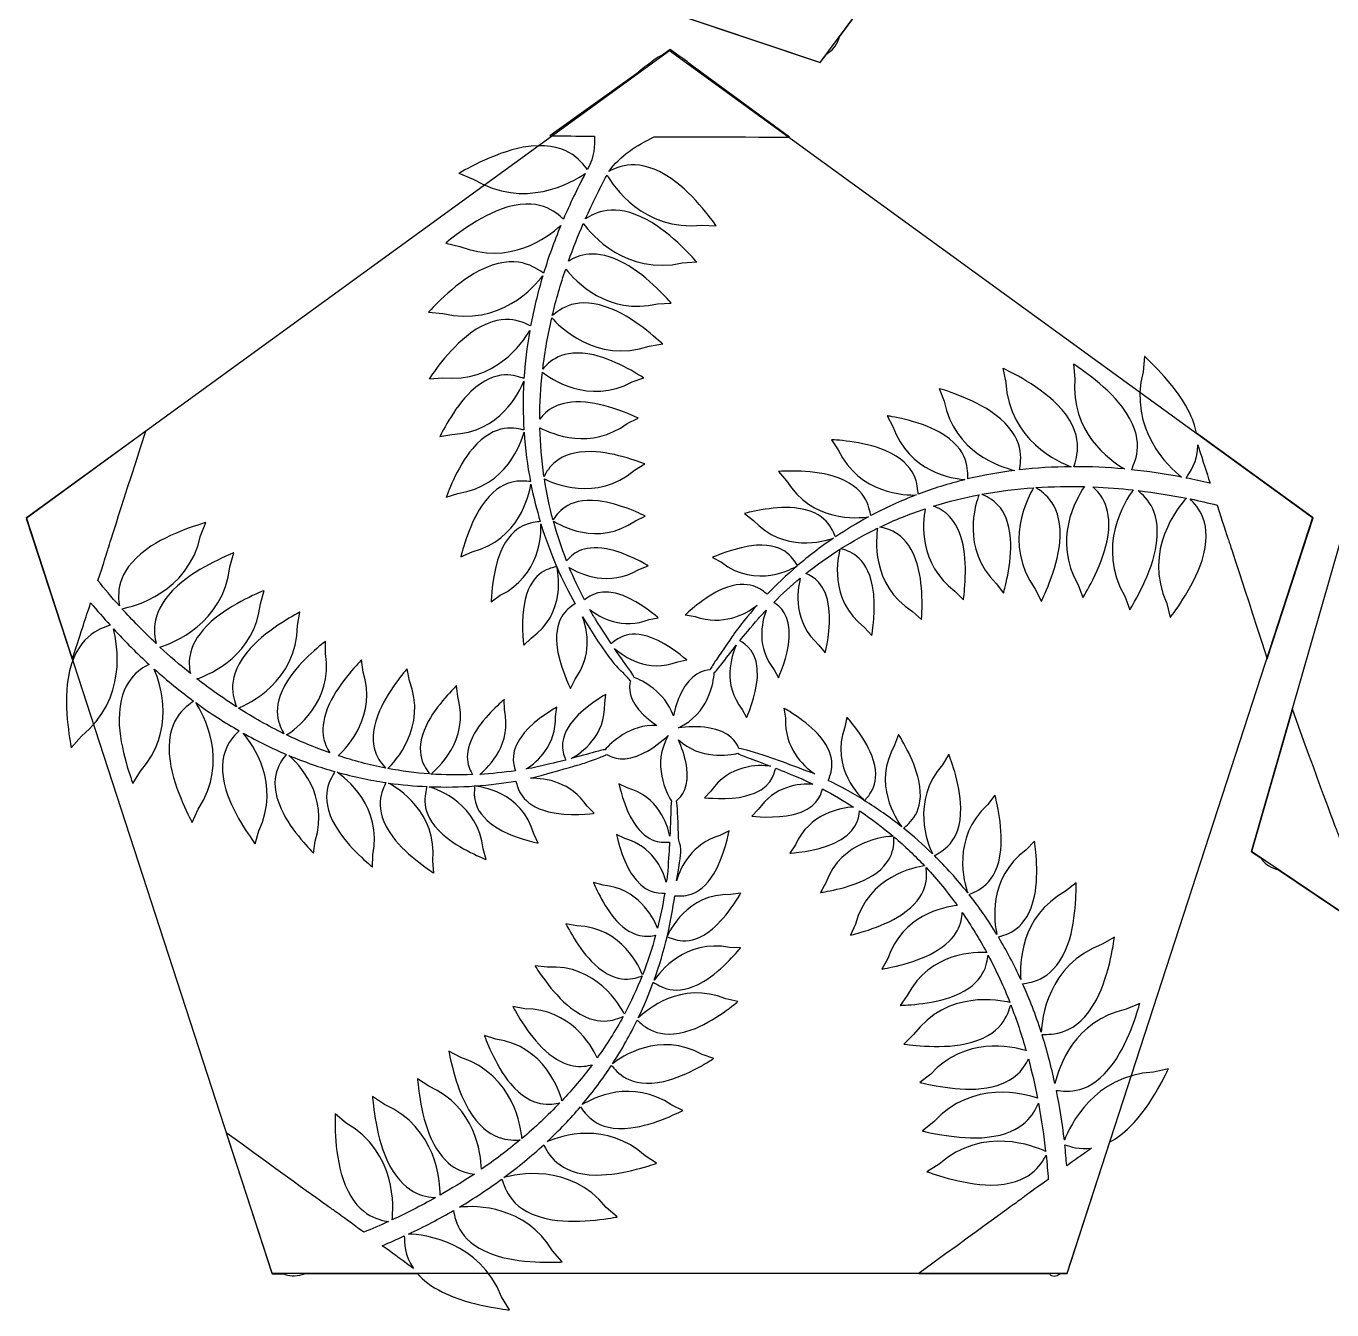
# Model space of a CAD drawing. Extents: x 3 to 836, y 0 to 587.
# Drawn here: x 3.2 to 291, y 0 to 283 of the extents above; entities that cross this region are included whole.
import ezdxf

# ---------------------------------------------------------------- set-up
doc = ezdxf.new("R2010")
doc.units = 0
doc.layers.add('Layer_1', color=7, linetype='CONTINUOUS')

msp = doc.modelspace()

# ---------------------------------------------------------------- linework, layer by layer
at = {"layer": 'Layer_1', "color": 7}
for points in [[(13.847706, 505.92742), (181.005014, 558.370038), (282.53537, 415.599631), (178.127264, 274.920062), (12.069144, 330.745714), (13.847706, 505.92742)], [(144.979664, 277.621207), (286.711947, 174.646674), (232.575025, 8.03036), (57.384288, 8.03036), (3.247378, 174.646681), (144.979664, 277.621207)], [(496.663999, 275.561012), (556.571726, 110.93155), (418.512291, 3.0826), (273.279152, 101.057754), (321.579572, 269.458685), (496.663999, 275.561012)]]:
    msp.add_lwpolyline(points, dxfattribs=at)
at = {"layer": 'Layer_1', "color": 1}
for points in [[(182.442233, 280.641204), (197.246899, 300.630904)], [(147.228382, 285.294127), (178.19596, 274.919771), (179.656082, 276.887141)], [(145.15, 277.82503), (143.575, 276.70003)], [(147.325, 276.22503), (145.15, 277.82503), (145.15, 277.82503)], [(171.44996, 258.47503), (149.925, 274.30003)], [(137.675, 272.47503), (118.6, 258.80003)], [(98.575, 250.52503), (101.725, 249.25003)], [(152.075, 239.12503), (155.275, 238.97503)], [(95.65, 235.10003), (98.775, 234.42503)], [(147.8, 230.77503), (150.975, 230.97503)], [(142.35, 221.72503), (145.35, 221.92503)], [(91.875, 219.92503), (95.05, 219.65003)], [(140.5, 212.40003), (143.475, 212.90003)], [(249.65004, 210.17499), (249.35004, 206.79999)], [(218.42504, 207.54999), (219.10004, 204.42499)], [(234.05004, 208.42499), (234.30004, 205.24999)], [(92.025, 205.25003), (95.025, 205.45003)], [(136.775, 204.55003), (139.3, 205.42503)], [(204.42504, 203.07499), (205.50004, 200.27499)], [(135.65, 195.37503), (138.05, 196.57503)], [(192.92504, 197.07499), (194.2, 194.70003)], [(29.575, 193.67503), (3.175, 174.45003), (13.325, 143.40003)], [(94.35, 192.47503), (97, 192.97503)], [(276.70004, 143.49999), (286.800041, 174.57499), (261.12504, 193.27499)], [(180.65, 191.80003), (182.175, 189.57503)], [(261.4, 190.67503), (261.4, 190.67503)], [(137.225, 185.07503), (139.525, 186.47503)], [(168.975, 184.80003), (170.75, 182.77503)], [(95.77496, 179.17503), (98.34996, 179.97503)], [(41.625, 170.60003), (42.8, 173.55003)], [(137.45, 173.92503), (139.625, 174.97503)], [(161.5, 175.55003), (163.475, 174.02503)], [(98.99996, 165.97503), (101.47496, 167.07503)], [(48.075, 163.80003), (48.95, 166.87503)], [(154.45, 165.85003), (156.425, 164.77503)], [(138.2, 163.22503), (140.25, 164.02503)], [(54.825, 155.65003), (55.625, 158.55003)], [(207.875, 158.44999), (209.75, 156.52499)], [(216.97504, 160.09999), (218.57504, 157.94999)], [(225.60004, 158.87499), (226.95004, 156.17499)], [(235.02504, 159.84999), (236.10004, 157.02499)], [(105.64996, 156.10003), (107.67496, 157.52503)], [(245.30004, 157.29999), (246.42504, 154.32499)], [(254.55004, 155.69999), (255.35004, 152.59999)], [(63, 150.82503), (63.525, 153.80003)], [(140.5, 152.15003), (142.475, 152.55003)], [(148.425, 153.17503), (150.625, 152.82503)], [(198.525, 153.92499), (200.525, 152.14999)], [(187.925, 150.42499), (189.575, 148.67499)], [(69.175, 144.70003), (69.175, 147.37503)], [(112.84996, 146.50003), (114.44996, 148.05003)], [(177.9, 146.54999), (179.3, 144.84999)], [(77.475, 140.60003), (77.125, 143.27503)], [(87.675, 138.67503), (87.125, 141.30003)], [(146.8, 142.85003), (148.775, 143.25003)], [(168.025, 141.07499), (168.975, 139.29999)], [(123.14996, 137.00003), (124.14996, 139.00003)], [(98.3, 135.17503), (98.025, 137.57503)], [(130.69996, 133.70003), (130.97496, 135.70003)], [(108.62496, 132.32503), (108.55, 134.52503)], [(119.84996, 130.82503), (120.12496, 132.82503)], [(170.2, 132.62503), (170.525, 130.40003)], [(282.252997, 132.391959), (273.281958, 100.989114), (275.313008, 99.618956)], [(161, 132.32499), (161.975, 130.54999)], [(184.075, 130.65003), (183.65, 128.45003)], [(195.45, 126.82503), (194.6, 124.50003)], [(13.125, 123.90003), (15.375, 126.45003)], [(206.525, 122.47503), (205.125, 120.17503)], [(26.7, 116.02503), (28.375, 118.75003)], [(135.65, 115.07503), (133.825, 115.95003)], [(154.075, 114.35003), (152.675, 112.90003)], [(216.7, 113.45003), (215.05, 111.35003)], [(39.775, 107.42503), (41.1, 110.35003)], [(128.375, 109.45003), (126.825, 111.05003)], [(164.525, 110.27503), (163.125, 108.82503)], [(53.675, 102.70003), (54.475, 105.60003)], [(116, 102.87503), (115.075, 104.90003)], [(135.125, 103.87503), (133.3, 104.75003)], [(158.1, 105.60003), (156.1, 104.60003)], [(66.5, 100.67503), (66.9, 103.32503)], [(104.55, 99.27503), (103.875, 101.65003)], [(172.725, 102.50003), (171.5, 100.65003)], [(225.425, 103.32503), (223.55, 101.40003)], [(79.5, 97.60003), (79.6, 100.27503)], [(93.05, 96.27503), (92.825, 98.97503)], [(279.188584, 97.004469), (299.82392, 83.113855)], [(130.35, 93.62503), (128.225, 94.20003)], [(179.4, 94.10003), (178.225, 92.00003)], [(234.6, 94.15003), (232.225, 92.27503)], [(160.675, 91.82503), (158.45, 91.55003)], [(124.525, 84.62503), (122.15, 85.07503)], [(185.95, 85.05003), (184.85, 82.60003)], [(243.05, 82.15003), (240.3, 80.57503)], [(160.65, 79.82503), (158.175, 79.90003)], [(118, 75.55003), (115.35, 75.80003)], [(193.075, 77.47503), (191.775, 75.10003)], [(197.375, 69.27503), (195.8, 67.12503)], [(113.1, 66.37503), (110.45, 66.85003)], [(160.05, 67.95003), (157.425, 68.55003)], [(248.6, 67.50003), (245.625, 66.30003)], [(106.7, 59.70003), (104.175, 60.50003)], [(198.775, 60.70003), (196.6, 58.60003)], [(99, 55.62503), (96.325, 57.02503)], [(154.725, 55.42503), (152.2, 56.32503)], [(202.55, 51.97499), (200.175, 50.12499)], [(254.925, 53.15003), (251.625, 52.40003)], [(91.95, 49.30003), (89.425, 50.95003)], [(82.15, 45.30003), (79.5, 47.05003)], [(73.725, 41.17503), (71.275, 43.20003)], [(147.9, 43.95003), (145.475, 45.10003)], [(203.2, 41.42499), (200.7, 39.44999)], [(47.3, 39.02503), (57.425, 7.97503), (59.875, 7.97503)], [(231.075, 8.02503), (232.6, 8.02503), (242.05, 37.02503)], [(232.1, 36.35003), (232.1, 36.35003)], [(142.125, 32.32503), (139.6, 33.95003)], [(204.425, 32.12499), (201.725, 30.44999)], [(133.425, 20.47499), (131.05, 22.60003)], [(86.525, 16.30003), (86.525, 16.30003)], [(121.325, 10.57499), (119.225, 12.99999)], [(64.55, 7.97503), (89.425, 7.99999)], [(199.925, 8.04999), (228.7, 8.02503)], [(109.725, -0.00001), (107.975, 2.89999)]]:
    msp.add_lwpolyline(points, dxfattribs=at)
for points in [[(179.656082, 276.887141), (180.713167, 277.464057), (181.774339, 278.583369), (182.2647, 280.150304)], [(182.2647, 280.150304), (182.32436, 280.315392), (182.383247, 280.476473), (182.442233, 280.641204)], [(143.575, 276.70003), (142.23368, 276.10607), (140.417088, 274.641478), (137.675, 272.47503)], [(149.925, 274.30003), (148.919384, 275.103382), (148.035016, 275.783198), (147.325, 276.22503)], [(112.75, 256.25003), (106.127736, 255.088854), (98.575, 250.52503), (98.575, 250.52503)], [(126.9, 251.37503), (125.413368, 253.15975), (122.213136, 257.915718), (112.75, 256.25003)], [(118.6, 258.80003), (124.222528, 258.74611), (124.949376, 258.73251), (128.425, 258.70003)], [(128.425, 258.70003), (128.46044, 256.547438), (128.514544, 254.376454), (126.9, 251.37503)], [(131.575, 250.90003), (134.085608, 254.364502), (137.770992, 256.74943), (141.6, 258.57503)], [(141.62496, 258.57503), (151.467056, 258.49719), (131.664728, 258.731278), (171.44996, 258.47503)], [(141.6, 258.57503), (141.6032, 258.574998), (141.62144, 258.575062), (141.62496, 258.57503)], [(145.325, 249.37503), (138.162424, 254.282062), (133.653464, 251.928838), (131.575, 250.90003)], [(101.725, 249.25003), (112.94216, 242.401766), (123.464328, 248.478942), (126.4, 250.47503)], [(126.4, 250.47503), (124.599544, 247.067574), (123.004248, 243.705446), (121.6, 240.42503)], [(126.45, 240.47503), (127.98948, 243.94187), (129.597968, 247.174422), (131.2, 250.15003)], [(131.2, 250.15003), (132.525104, 247.871838), (139.251736, 237.599518), (152.075, 239.12503)], [(155.275, 238.97503), (155.275, 238.97503), (150.53808, 245.801758), (145.325, 249.37503)], [(121.6, 240.42503), (119.888112, 241.920126), (116.171608, 245.569462), (107.875, 242.62503)], [(107.875, 242.62503), (101.933896, 240.521342), (95.65, 235.10003), (95.65, 235.10003)], [(140.025, 240.27503), (132.676848, 244.245062), (128.501248, 241.77199), (126.45, 240.47503)], [(98.775, 234.42503), (109.657344, 230.056894), (118.119784, 236.387654), (121, 239.00003)], [(121, 239.00003), (119.517232, 235.414806), (118.273704, 231.928934), (117.225, 228.50003)], [(122.725, 231.17503), (123.742256, 234.042646), (124.833176, 236.820494), (125.975, 239.45003)], [(125.975, 239.45003), (127.725592, 237.104726), (135.440152, 227.961102), (147.8, 230.77503)], [(150.975, 230.97503), (150.975, 230.97503), (145.585032, 237.27143), (140.025, 240.27503)], [(117.225, 228.50003), (115.5126, 229.53655), (111.30644, 233.307662), (102.975, 229.00003)], [(135.025, 230.67503), (128.667216, 234.10935), (124.809816, 232.42111), (122.725, 231.17503)], [(145.35, 221.92503), (145.35, 221.92503), (140.2648, 227.843814), (135.025, 230.67503)], [(102.975, 229.00003), (97.377192, 226.103854), (91.875, 219.92503), (91.875, 219.92503)], [(95.05, 219.65003), (107.516832, 216.532358), (115.389416, 225.766814), (117.05, 227.95003)], [(117.05, 227.95003), (115.907656, 224.156246), (115.045288, 220.463174), (114.375, 216.87503)], [(119.15, 219.17503), (119.994912, 222.72135), (120.987896, 226.135182), (122.1, 229.42503)], [(122.1, 229.42503), (124.2662, 226.698262), (131.376296, 219.227926), (142.35, 221.72503)], [(132.325, 220.57503), (124.48592, 223.836062), (120.785, 220.431862), (119.15, 219.17503)], [(114.375, 216.87503), (112.544072, 217.682926), (108.09976, 220.33647), (101.1, 215.27503)], [(143.475, 212.90003), (143.475, 212.90003), (137.825144, 218.28699), (132.325, 220.57503)], [(95.025, 205.45003), (106.460264, 204.34627), (112.50428, 212.995174), (114.175, 215.85003)], [(114.175, 215.85003), (113.540264, 212.236174), (113.116424, 208.718638), (112.9, 205.32503)], [(117.05, 207.32503), (117.506424, 211.208582), (118.171272, 215.012302), (119.025, 218.67503)], [(119.025, 218.67503), (120.479096, 217.031254), (128.761616, 208.444718), (140.5, 212.40003)], [(101.1, 215.27503), (96.275672, 211.787454), (92.025, 205.25003), (92.025, 205.25003)], [(128.3, 210.47503), (121.073104, 212.10899), (118.332152, 208.740222), (117.05, 207.32503)], [(139.3, 205.42503), (139.3, 205.42503), (133.484632, 209.301222), (128.3, 210.47503)], [(259.30004, 198.32499), (256.235936, 204.309446), (249.65004, 210.17499), (249.65004, 210.17499)], [(112.9, 205.32503), (111.255208, 205.776806), (106.959688, 207.833222), (101.225, 202.42503)], [(230.37504, 199.62499), (225.955632, 204.118542), (218.42504, 207.54999), (218.42504, 207.54999)], [(244.82504, 198.94999), (241.061472, 204.00547), (234.05004, 208.42499), (234.05004, 208.42499)], [(97, 192.97503), (107.627672, 193.33683), (111.918184, 202.313134), (112.875, 204.70003)], [(112.875, 204.70003), (112.660976, 200.978222), (112.68824, 197.39511), (112.89996, 193.95003)], [(116.4, 196.35003), (116.399288, 199.864606), (116.574048, 203.316462), (116.95, 206.70003)], [(116.95, 206.70003), (118.588744, 205.401334), (127.14292, 199.324582), (136.775, 204.55003)], [(219.10004, 204.42499), (219.801016, 191.593382), (230.948936, 186.79219), (233.52504, 185.84999)], [(234.30004, 205.24999), (233.3386, 193.563182), (241.903904, 187.330806), (245.25004, 185.34999)], [(249.35004, 206.79999), (246.117776, 194.061222), (255.026384, 185.79071), (257.80004, 183.57499)], [(101.225, 202.42503), (97.355056, 198.772422), (94.35, 192.47503), (94.35, 192.47503)], [(216.70004, 197.37499), (211.943872, 200.95499), (204.42504, 203.07499), (204.42504, 203.07499)], [(126.475, 200.07503), (120.320184, 200.604694), (117.720064, 198.108478), (116.4, 196.35003)], [(138.05, 196.57503), (138.05, 196.57503), (131.771848, 199.618438), (126.475, 200.07503)], [(205.50004, 200.27499), (207.820752, 189.023438), (217.879224, 185.778614), (221.10004, 185.02499)], [(234.10004, 185.84999), (234.584992, 187.792022), (236.949888, 192.936198), (230.37504, 199.62499)], [(246.80004, 185.19999), (247.723208, 187.27691), (250.0872, 191.892086), (244.82504, 198.94999)], [(112.89996, 193.95003), (111.251176, 194.204934), (106.714048, 195.87247), (101.54996, 189.82503)], [(204.47504, 193.44999), (199.842912, 196.069382), (192.92504, 197.07499), (192.92504, 197.07499)], [(222.15004, 185.14999), (222.38152, 187.137798), (223.602032, 192.18103), (216.70004, 197.37499)], [(261.12504, 193.27499), (260.822208, 194.774782), (260.261768, 196.449662), (259.30004, 198.32499)], [(19, 160.75003), (23.771345, 175.360334), (16.461797, 153.20707), (29.575, 193.67503)], [(98.34996, 179.97503), (109.122296, 181.512574), (112.333112, 191.302934), (112.92496, 193.50003)], [(112.92496, 193.50003), (113.175752, 189.673214), (113.661192, 186.033214), (114.32496, 182.57503)], [(116.425, 194.45003), (119.232912, 192.966126), (127.613392, 189.47519), (135.65, 195.37503)], [(117.3, 183.72503), (116.766872, 187.348278), (116.50008, 190.920238), (116.425, 194.45003)], [(194.2, 194.70003), (197.6826, 184.65263), (207.512032, 183.209702), (210.075, 183.00003)], [(210.70004, 183.14999), (210.6462, 184.854854), (211.334928, 189.567118), (204.47504, 193.44999)], [(192.5, 189.42503), (187.613976, 191.531798), (180.65, 191.80003), (180.65, 191.80003)], [(258.825, 183.35003), (259.63988, 184.602966), (261.403712, 186.915758), (261.4, 190.67503)], [(261.4, 190.67503), (262.735904, 186.497406), (263.261672, 184.818942), (264.1, 182.20003)], [(101.54996, 189.82503), (98.09488, 185.778534), (95.77496, 179.17503), (95.77496, 179.17503)], [(127.725, 189.17503), (120.214384, 189.300734), (118.252176, 185.333438), (117.3, 183.72503)], [(139.525, 186.47503), (139.525, 186.47503), (133.039016, 189.085742), (127.725, 189.17503)], [(182.175, 189.57503), (186.823648, 179.73647), (197.101104, 179.542006), (199.375, 179.62503)], [(199.8, 179.80003), (199.55688, 181.450574), (199.8024, 186.276014), (192.5, 189.42503)], [(117.4, 183.17503), (119.241728, 182.249374), (128.843072, 177.978526), (137.225, 185.07503)], [(181.025, 183.77503), (175.93392, 185.321358), (168.975, 184.80003), (168.975, 184.80003)], [(221.10004, 185.02499), (217.459824, 184.564766), (214.006336, 183.944886), (210.70004, 183.14999)], [(233.52504, 185.84999), (229.563096, 185.82167), (225.776168, 185.568646), (222.15004, 185.14999)], [(245.25004, 185.34999), (241.38688, 185.708454), (237.685704, 185.86011), (234.10004, 185.84999)], [(257.80004, 183.57499), (254.012968, 184.28951), (250.348784, 184.82655), (246.80004, 185.19999)], [(265.65004, 177.39999), (270.771672, 161.421422), (263.43356, 184.548534), (276.70004, 143.49999)], [(101.47496, 167.07503), (111.86964, 169.764326), (114.042392, 179.579062), (114.42496, 182.00003)], [(114.32496, 182.57503), (112.650496, 182.64583), (108.003472, 183.751118), (103.54996, 177.17503)], [(114.42496, 182.00003), (114.998616, 179.111478), (115.7142, 176.366302), (116.49996, 173.75003)], [(119.3, 174.10003), (118.473904, 177.14923), (117.863656, 180.16875), (117.4, 183.17503)], [(170.75, 182.77503), (176.387616, 173.63727), (186.423968, 174.450966), (188.85, 174.80003)], [(189.35, 175.07503), (188.923384, 176.69579), (188.6226, 181.460966), (181.025, 183.77503)], [(210.075, 183.00003), (206.45584, 182.105982), (203.029096, 181.019206), (199.8, 179.80003)], [(225.75004, 181.24999), (229.387752, 181.489478), (232.953528, 181.566494), (236.42504, 181.47499)], [(236.42504, 181.47499), (234.459152, 178.600446), (229.40016, 169.597718), (235.02504, 159.84999)], [(241.42504, 169.49999), (242.829784, 176.588198), (240.105952, 179.775846), (238.30004, 181.39999)], [(238.30004, 181.39999), (241.340128, 181.274462), (244.300632, 181.039798), (247.15004, 180.72499)], [(264.1, 182.20003), (262.318528, 182.613606), (260.555912, 183.010126), (258.825, 183.35003)], [(129.25, 178.32503), (122.187632, 179.075406), (120.2266, 175.309222), (119.3, 174.10003)], [(199.375, 179.62503), (195.792712, 178.25587), (192.4582, 176.729958), (189.35, 175.07503)], [(203.15004, 177.14999), (206.507832, 178.188054), (209.856264, 179.035478), (213.20004, 179.67499)], [(213.20004, 179.67499), (212.442936, 177.725918), (209.13936, 167.760574), (216.97504, 160.09999)], [(213.82504, 179.77499), (217.670304, 180.485182), (221.473504, 180.959566), (225.22504, 181.22499)], [(220.15004, 169.94999), (219.578088, 177.337198), (215.555632, 178.96767), (213.82504, 179.77499)], [(225.22504, 181.22499), (224.083696, 179.350502), (218.356216, 168.922926), (225.60004, 158.87499)], [(230.97504, 169.09999), (231.776976, 177.55235), (227.433456, 180.058798), (225.75004, 181.24999)], [(247.15004, 180.72499), (245.425936, 178.360126), (238.963296, 168.278598), (245.30004, 157.29999)], [(252.07504, 167.54999), (253.699288, 175.74259), (250.119664, 178.997934), (248.27504, 180.57499)], [(248.27504, 180.57499), (252.041808, 180.127302), (255.584152, 179.552366), (258.90004, 178.89999)], [(258.90004, 178.89999), (257.114512, 176.96147), (249.307528, 167.501654), (254.55004, 155.69999)], [(262.35004, 165.17499), (264.924336, 173.466846), (261.321488, 177.067806), (259.72504, 178.74999)], [(259.72504, 178.74999), (261.82736, 178.322734), (263.776808, 177.86295), (265.65004, 177.39999)], [(103.54996, 177.17503), (100.569864, 172.767166), (98.99996, 165.97503), (98.99996, 165.97503)], [(139.625, 174.97503), (139.625, 174.97503), (134.016976, 177.820822), (129.25, 178.32503)], [(172.525, 176.77503), (167.683624, 177.256902), (161.5, 175.55003), (161.5, 175.55003)], [(181.575, 170.40003), (180.903616, 171.755222), (179.787624, 176.054214), (172.525, 176.77503)], [(191.35, 172.54999), (194.65444, 174.128862), (197.974648, 175.46139), (201.325, 176.57499)], [(201.325, 176.57499), (200.736, 173.454182), (199.865896, 164.387118), (207.875, 158.44999)], [(209.67504, 168.64999), (208.364432, 174.686926), (205.219784, 176.407774), (203.15004, 177.14999)], [(42.8, 173.55003), (42.8, 173.55003), (34.799614, 171.35847), (29.7, 167.62503)], [(107.67496, 157.52503), (116.532592, 161.799942), (116.714768, 171.048774), (116.62496, 173.27503)], [(116.49996, 173.75003), (115.006984, 173.50855), (110.557328, 173.72627), (107.72496, 167.00003)], [(116.62496, 173.27503), (117.657856, 169.901174), (118.849616, 166.766622), (120.09996, 163.87503)], [(119.375, 173.87503), (120.634248, 173.07231), (129.146032, 168.077766), (137.45, 173.92503)], [(122.3, 165.10003), (121.140128, 168.034694), (120.169632, 170.967638), (119.375, 173.87503)], [(163.475, 174.02503), (170.173904, 166.823838), (179.049464, 169.382118), (181.15, 170.12503)], [(188.85, 174.80003), (186.259464, 173.399326), (183.842784, 171.923006), (181.575, 170.40003)], [(24.3, 154.55003), (26.888654, 155.044878), (38.812581, 157.996326), (41.625, 170.60003)], [(181.15, 170.12503), (178.231344, 168.14231), (175.593704, 166.098158), (173.2, 164.05003)], [(182.75, 167.79999), (185.419512, 169.489294), (188.11452, 170.99463), (190.85, 172.32499)], [(190.85, 172.32499), (190.509208, 170.292094), (189.270632, 159.838854), (198.525, 153.92499)], [(199.625, 164.19999), (197.528232, 171.413078), (193.1678, 172.114982), (191.35, 172.54999)], [(218.57504, 157.94999), (218.57504, 157.94999), (220.558888, 164.64987), (220.15004, 169.94999)], [(29.7, 167.62503), (22.695732, 162.494558), (23.443512, 157.477022), (23.725, 155.17503)], [(107.72496, 167.00003), (105.836192, 162.516326), (105.64996, 156.10003), (105.64996, 156.10003)], [(131.075, 167.75003), (125.652872, 168.71539), (123.407312, 166.425518), (122.3, 165.10003)], [(140.25, 164.02503), (140.25, 164.02503), (135.347208, 166.990166), (131.075, 167.75003)], [(164.15, 168.52503), (159.740816, 168.262326), (154.45, 165.85003), (154.45, 165.85003)], [(173.2, 164.05003), (172.421712, 165.071934), (170.909792, 168.931686), (164.15, 168.52503)], [(175.025, 162.29999), (177.486568, 164.274382), (180.006688, 166.057606), (182.55, 167.67499)], [(182.55, 167.67499), (182.154728, 166.23491), (179.887232, 156.63307), (187.925, 150.42499)], [(189.725, 159.54999), (188.357376, 166.519198), (184.178824, 167.271582), (182.75, 167.79999)], [(209.75, 156.52499), (209.75, 156.52499), (210.802128, 163.454358), (209.67504, 168.64999)], [(226.95004, 156.17499), (226.95004, 156.17499), (230.412752, 163.169366), (230.97504, 169.09999)], [(236.10004, 157.02499), (236.10004, 157.02499), (240.266568, 163.657958), (241.42504, 169.49999)], [(246.42504, 154.32499), (246.42504, 154.32499), (250.846376, 161.351118), (252.07504, 167.54999)], [(48.95, 166.87503), (48.95, 166.87503), (41.227191, 163.849686), (36.55, 159.60003)], [(156.425, 164.77503), (164.06392, 158.81163), (172.337424, 163.528462), (173.125, 164.00003)], [(200.525, 152.14999), (200.525, 152.14999), (201.108192, 159.096366), (199.625, 164.19999)], [(255.35004, 152.59999), (255.35004, 152.59999), (260.474672, 159.139462), (262.35004, 165.17499)], [(32.675, 146.07503), (35.468053, 146.949006), (46.631757, 151.20635), (48.075, 163.80003)], [(120.09996, 163.87503), (118.893864, 163.433054), (114.757208, 163.128182), (113.14996, 156.55003)], [(114.44996, 148.05003), (122.402384, 153.588438), (120.343032, 162.90835), (120.12496, 163.80003)], [(120.12496, 163.80003), (121.41816, 160.816078), (122.78972, 158.095766), (124.14996, 155.65003)], [(126.275, 156.47503), (125.014904, 158.868766), (123.871632, 161.261438), (122.875, 163.65003)], [(122.875, 163.65003), (125.380504, 162.126894), (131.626544, 159.255966), (138.2, 163.22503)], [(166.525, 157.75003), (165.342672, 158.647246), (162.621904, 161.352382), (156.7, 158.90003)], [(173.125, 164.00003), (170.655688, 161.883678), (168.460272, 159.771558), (166.525, 157.75003)], [(167.95, 155.94999), (169.865152, 157.860494), (171.812008, 159.642742), (173.8, 161.29999)], [(173.8, 161.29999), (173.084272, 158.456542), (172.16752, 151.65907), (177.9, 146.54999)], [(180.125, 154.69999), (179.446952, 160.16547), (176.61828, 161.633246), (175.025, 162.29999)], [(23.725, 155.17503), (21.973757, 157.121246), (20.444262, 158.972102), (19, 160.75003)], [(36.55, 159.60003), (30.368195, 153.983806), (31.306522, 149.240254), (31.85, 146.87503)], [(55.625, 158.55003), (55.625, 158.55003), (48.358356, 155.704742), (43.95, 151.70003)], [(134.75, 157.45003), (129.92592, 159.237918), (127.494928, 157.49891), (126.275, 156.47503)], [(156.7, 158.90003), (152.622592, 157.209334), (148.425, 153.17503), (148.425, 153.17503)], [(189.575, 148.67499), (189.575, 148.67499), (190.650288, 154.846574), (189.725, 159.54999)], [(13.325, 143.40003), (15.657149, 150.520718), (16.208791, 152.207974), (17.4, 155.85003)], [(17.4, 155.85003), (18.82892, 154.143894), (20.263937, 152.49995), (21.7, 150.92503)], [(40.825, 139.10003), (44.11573, 140.23963), (53.542425, 144.469134), (54.825, 155.65003)], [(113.14996, 156.55003), (112.09952, 152.259774), (112.84996, 146.50003), (112.84996, 146.50003)], [(124.14996, 155.65003), (122.943736, 154.785214), (119.554792, 152.981934), (120.14996, 146.60003)], [(142.475, 152.55003), (142.475, 152.55003), (138.523416, 156.050694), (134.75, 157.45003)], [(171.375, 148.14999), (171.659328, 153.28687), (169.288376, 155.086638), (167.95, 155.94999)], [(31.85, 146.87503), (29.089714, 149.476878), (26.576113, 152.052046), (24.3, 154.55003)], [(63.525, 153.80003), (63.525, 153.80003), (56.557234, 150.23043), (52.575, 145.80003)], [(124.14996, 139.00003), (127.93868, 144.206918), (126.996, 149.552374), (125.79996, 152.77503)], [(125.79996, 152.77503), (132.631208, 141.521134), (134.486536, 140.731214), (134.67496, 140.55003)], [(128.65, 152.25003), (128.221816, 152.96683), (127.802816, 153.658366), (127.4, 154.37503)], [(127.4, 154.37503), (129.821408, 152.49895), (134.59448, 149.899366), (140.5, 152.15003)], [(150.625, 152.82503), (156.71816, 150.741998), (161.548952, 153.206062), (164.275, 155.30003)], [(164.275, 155.30003), (162.20748, 152.978958), (160.53072, 150.82719), (159.175, 149.00003)], [(166.3, 154.24999), (165.222208, 151.382734), (164.13152, 146.053078), (168.025, 141.07499)], [(164.6, 152.42499), (165.158472, 153.045646), (165.734168, 153.65359), (166.3, 154.24999)], [(179.3, 144.84999), (179.3, 144.84999), (180.66, 150.393838), (180.125, 154.69999)], [(21.7, 150.92503), (19.523333, 150.114246), (13.991116, 148.655158), (12.425, 139.17503)], [(15.375, 126.45003), (25.555024, 134.762094), (23.309837, 146.718582), (22.4, 150.15003)], [(22.4, 150.15003), (25.017738, 147.321638), (27.645723, 144.687518), (30.275, 142.27503)], [(43.95, 151.70003), (38.601957, 146.840566), (38.890665, 142.655054), (39.375, 140.27503)], [(49.975, 132.65003), (52.007902, 133.47687), (62.83964, 138.439206), (63, 150.82503)], [(132.15, 146.82503), (131.27192, 148.152118), (130.166144, 149.900886), (128.65, 152.25003)], [(141.025, 148.15003), (135.604432, 150.159214), (133.207184, 147.70147), (132.15, 146.82503)], [(160.475, 147.47499), (161.483776, 148.705662), (162.803032, 150.283006), (164.6, 152.42499)], [(69.175, 147.37503), (69.175, 147.37503), (63.601347, 143.177318), (60.775, 138.67503)], [(148.775, 143.25003), (148.775, 143.25003), (144.79736, 146.749854), (141.025, 148.15003)], [(159.175, 149.00003), (159.14172, 148.883286), (156.593496, 145.242654), (155.225, 143.22503)], [(164.35, 139.39999), (164.669736, 145.172078), (161.62444, 146.723598), (160.475, 147.47499)], [(168.975, 139.29999), (168.975, 139.29999), (171.151784, 144.131662), (171.375, 148.14999)], [(39.375, 140.27503), (37.006892, 142.185518), (34.777204, 144.125942), (32.675, 146.07503)], [(52.575, 145.80003), (46.899317, 139.48559), (48.906359, 134.884246), (49.55, 132.92503)], [(60.55, 126.72503), (62.318567, 127.840486), (70.911284, 133.880246), (69.175, 144.70003)], [(120.14996, 146.60003), (120.561832, 142.205246), (123.14996, 137.00003), (123.14996, 137.00003)], [(136.425, 140.70003), (135.21724, 142.426142), (134.607568, 143.218134), (132.875, 145.80003)], [(132.875, 145.80003), (134.889992, 144.009542), (140.111696, 140.299134), (146.8, 142.85003)], [(155.875, 141.59999), (157.167736, 143.263422), (157.74452, 144.082526), (159.7, 146.49999)], [(159.7, 146.49999), (158.584032, 144.046278), (156.588608, 137.962374), (161, 132.32499)], [(30.275, 142.27503), (28.2969, 141.155702), (23.647921, 138.853582), (23.675, 130.05003)], [(28.375, 118.75003), (36.104169, 127.568526), (32.934671, 137.66659), (31.425, 141.25003)], [(31.425, 141.25003), (34.315797, 138.662446), (37.212766, 136.326286), (40.1, 134.20003)], [(77.125, 143.27503), (77.125, 143.27503), (72.161988, 138.345862), (69.975, 133.50003)], [(87.125, 141.30003), (87.125, 141.30003), (82.521153, 136.058854), (80.675, 131.07503)], [(153.925, 141.07503), (152.37432, 140.937886), (149.715472, 140.345862), (147.525, 135.97503)], [(155.225, 143.22503), (154.589664, 142.29851), (154.171144, 141.608958), (153.925, 141.07503)], [(154.85, 140.47499), (155.157656, 140.760246), (155.51256, 141.129814), (155.875, 141.59999)], [(12.425, 139.17503), (11.324835, 132.542366), (13.125, 123.90003), (13.125, 123.90003)], [(49.55, 132.92503), (46.484417, 134.89795), (43.560011, 136.96007), (40.825, 139.10003)], [(60.775, 138.67503), (56.837331, 132.39867), (59.089957, 128.678886), (60, 127.00003)], [(71.95, 122.15003), (74.280958, 124.30711), (80.376514, 131.061878), (77.475, 140.60003)], [(82.9, 119.32503), (84.383928, 120.755686), (91.590984, 128.414326), (87.675, 138.67503)], [(134.67496, 140.55003), (135.372672, 139.669518), (135.91248, 139.067782), (136.34996, 138.67503)], [(136.34996, 138.67503), (136.023296, 137.152966), (135.795408, 134.458022), (139.32496, 131.07503)], [(137.2, 139.40003), (137.018256, 139.778182), (136.76724, 140.214958), (136.425, 140.70003)], [(145.825, 130.97503), (143.907856, 136.325294), (138.948152, 138.71327), (137.2, 139.40003)], [(146.95, 128.32499), (153.647232, 131.370046), (154.687944, 138.309502), (154.85, 140.47499)], [(161.975, 130.54999), (161.975, 130.54999), (164.12568, 135.382422), (164.35, 139.39999)], [(98.025, 137.57503), (98.025, 137.57503), (93.45624, 133.23019), (91.4, 128.90003)], [(130.97496, 135.70003), (130.97496, 135.70003), (126.37168, 133.094782), (123.79996, 130.00003)], [(147.525, 135.97503), (146.743856, 134.415766), (146.211496, 132.58211), (145.825, 130.97503)], [(40.1, 134.20003), (38.554365, 132.928166), (33.598365, 130.21343), (34.9, 120.92503)], [(41.1, 110.35003), (48.174797, 121.077974), (42.059144, 131.55951), (40.55, 133.85003)], [(40.55, 133.85003), (43.750434, 131.514438), (46.962053, 129.472086), (50.125, 127.65003)], [(60, 127.00003), (56.487451, 128.718254), (53.14749, 130.630182), (49.975, 132.65003)], [(69.975, 133.50003), (67.434627, 127.868974), (68.928693, 124.603454), (70.15, 122.77503)], [(92.35, 118.10003), (93.524824, 119.021902), (101.063256, 125.402062), (98.3, 135.17503)], [(108.55, 134.52503), (108.55, 134.52503), (104.13336, 130.878646), (102, 127.10003)], [(120.12496, 132.82503), (120.12496, 132.82503), (115.521248, 130.271046), (112.94996, 127.17503)], [(123.32496, 121.52503), (125.682248, 122.83239), (130.889032, 126.54427), (130.69996, 133.70003)], [(178.125, 126.42503), (175.28892, 129.80739), (170.2, 132.62503), (170.2, 132.62503)], [(295.124159, 97.291627), (288.554442, 115.479949), (297.359236, 90.904526), (282.252997, 132.391959)], [(23.675, 130.05003), (23.689952, 123.747478), (26.7, 116.02503), (26.7, 116.02503)], [(80.675, 131.07503), (78.066205, 124.030934), (81.17325, 120.85663), (82.375, 119.42503)], [(103.14996, 118.02503), (105.417656, 119.883806), (110.190048, 124.807422), (108.62496, 132.32503)], [(113.39996, 119.22503), (115.97276, 120.887422), (120.015288, 124.507342), (119.84996, 130.82503)], [(123.79996, 130.00003), (120.1072, 125.552262), (121.6236, 122.488014), (122.09996, 121.20003)], [(139.32496, 131.07503), (140.182456, 130.253358), (141.194112, 129.492142), (142.19996, 128.82503)], [(170.525, 130.40003), (170.365944, 123.962566), (174.159648, 120.097294), (176.975, 118.12503)], [(189.55, 122.20003), (187.976616, 126.327278), (184.075, 130.65003), (184.075, 130.65003)], [(50.125, 127.65003), (48.755765, 126.190542), (44.770686, 122.882006), (47.225, 114.60003)], [(54.475, 105.60003), (59.307754, 116.022502), (53.164443, 124.602254), (51.025, 127.12503)], [(51.025, 127.12503), (54.223997, 125.32799), (57.395099, 123.77939), (60.525, 122.45003)], [(70.15, 122.77503), (66.83398, 123.939654), (63.617518, 125.248502), (60.55, 126.72503)], [(91.4, 128.90003), (88.350512, 122.485926), (91.266416, 119.400134), (92.1, 118.12503)], [(102, 127.10003), (99.291472, 122.304686), (100.691616, 119.459174), (101.575, 117.97503)], [(112.94996, 127.17503), (109.663752, 123.216598), (110.48844, 120.340438), (111.04996, 118.85003)], [(142.19996, 128.82503), (136.177632, 129.088486), (132.046912, 124.948046), (130.77496, 123.47503)], [(153.5, 128.30003), (151.292048, 128.65575), (148.808968, 128.515846), (146.95, 128.32499)], [(160.275, 123.72503), (159.678944, 125.163126), (158.326656, 127.521758), (153.5, 128.30003)], [(183.65, 128.45003), (180.25308, 119.37391), (187.238888, 112.884854), (187.925, 112.27503)], [(199.925, 116.67503), (198.931536, 121.437806), (195.45, 126.82503), (195.45, 126.82503)], [(139.35, 122.75003), (141.378304, 123.777222), (143.30128, 125.359022), (144.675, 126.60003)], [(144.675, 126.60003), (141.046432, 120.198726), (144.282808, 113.947142), (145.425, 112.10003)], [(148.7, 120.05003), (148.381272, 121.975014), (147.627784, 124.046406), (146.925, 125.67503)], [(146.925, 125.67503), (151.752728, 121.221838), (158.00944, 122.208942), (160, 122.67503)], [(179.975, 116.70003), (180.476184, 118.097062), (182.241032, 121.511654), (178.125, 126.42503)], [(194.6, 124.50003), (189.740264, 115.94927), (194.836112, 108.230934), (196.175, 106.45003)], [(34.9, 120.92503), (35.776352, 114.683614), (39.775, 107.42503), (39.775, 107.42503)], [(60.525, 122.45003), (59.55344, 121.048054), (56.174113, 117.653462), (59.375, 110.45003)], [(66.9, 103.32503), (70.082328, 113.471518), (63.034646, 120.505926), (61.1, 122.20003)], [(61.1, 122.20003), (64.54033, 120.76411), (67.929582, 119.592494), (71.25, 118.65003)], [(82.375, 119.42503), (78.779911, 120.123326), (75.305018, 121.050526), (71.95, 122.15003)], [(114.375, 117.17503), (127.666688, 120.853086), (125.317976, 120.236662), (128.85, 121.47503)], [(122.09996, 121.20003), (120.5568, 120.811622), (118.543912, 120.326542), (115.82496, 119.67503)], [(129.29996, 123.17503), (127.271048, 122.607918), (126.335264, 122.303558), (123.32496, 121.52503)], [(128.85, 121.47503), (129.912024, 121.841342), (130.659416, 122.167534), (131.175, 122.45003)], [(130.77496, 123.47503), (130.35796, 123.42895), (129.871072, 123.337102), (129.29996, 123.17503)], [(131.175, 122.45003), (132.502664, 121.637214), (134.98812, 120.54179), (139.35, 122.75003)], [(160, 122.67503), (160.364424, 122.467126), (160.842744, 122.229718), (161.4, 122.02503)], [(162.75, 123.15003), (161.675552, 123.478134), (160.85816, 123.650422), (160.275, 123.72503)], [(161.4, 122.02503), (163.37464, 121.290894), (164.307232, 120.990166), (167.2, 119.85003)], [(176.975, 118.12503), (171.591864, 120.131806), (168.100672, 121.545854), (162.75, 123.15003)], [(187.975, 112.22503), (188.716344, 113.274046), (191.965216, 115.873726), (189.55, 122.20003)], [(209.175, 110.67503), (209.12268, 115.995502), (206.525, 122.47503), (206.525, 122.47503)], [(71.25, 118.65003), (70.462859, 117.179014), (67.406898, 113.452086), (71.4, 106.57503)], [(79.6, 100.27503), (81.721073, 110.947798), (73.576589, 117.23819), (71.7, 118.52503)], [(71.7, 118.52503), (75.393493, 117.492838), (78.992359, 116.745398), (82.475, 116.22503)], [(92.1, 118.12503), (88.949392, 118.356638), (85.88996, 118.76571), (82.9, 119.32503)], [(101.575, 117.97503), (98.42176, 117.853774), (95.356408, 117.885734), (92.35, 118.10003)], [(111.04996, 118.85003), (108.373824, 118.454878), (105.73388, 118.173318), (103.14996, 118.02503)], [(115.82496, 119.67503), (115.00676, 119.508718), (114.209632, 119.367438), (113.39996, 119.22503)], [(146.525, 112.17503), (147.698752, 113.197622), (149.49792, 115.226582), (148.7, 120.05003)], [(167.2, 119.85003), (164.524528, 120.178446), (158.129232, 120.249502), (154.075, 114.35003)], [(161.825, 113.27503), (167.427128, 114.701718), (168.003072, 118.078118), (168.375, 119.40003)], [(168.375, 119.40003), (169.851624, 118.806934), (171.742576, 118.021606), (174.325, 116.95003)], [(205.125, 120.17503), (198.099496, 112.055678), (201.889184, 102.734582), (202.95, 100.52503)], [(82.475, 116.22503), (81.853058, 114.66875), (79.247492, 110.656966), (83.975, 104.27503)], [(92.825, 98.97503), (93.734248, 109.673398), (85.182184, 114.961414), (83.025, 116.12503)], [(83.025, 116.12503), (85.940352, 115.708526), (88.771192, 115.476174), (91.5, 115.35003)], [(91.5, 115.35003), (91.2328, 113.861446), (89.568264, 109.75235), (94.975, 104.85003)], [(92, 115.32503), (95.525472, 115.18087), (98.882408, 115.25415), (102.025, 115.47503)], [(103.875, 101.65003), (102.77872, 111.423998), (94.130096, 114.671646), (92, 115.32503)], [(102.025, 115.47503), (102.04204, 114.190614), (100.951832, 110.172398), (106.625, 106.47503)], [(102.1, 115.47503), (105.343944, 115.705718), (108.3666, 116.077622), (111.125, 116.55003)], [(115.075, 104.90003), (112.48656, 114.238926), (103.013544, 115.385126), (102.1, 115.47503)], [(111.125, 116.55003), (111.54096, 115.125278), (112.106752, 111.354494), (118.325, 109.80003)], [(126.825, 111.05003), (123.168808, 116.350846), (117.811928, 117.234918), (114.375, 117.17503)], [(133.825, 115.95003), (133.825, 115.95003), (134.91936, 110.78175), (137.1, 107.40003)], [(176.575, 115.87503), (173.516456, 116.042966), (168.105688, 115.482646), (164.525, 110.27503)], [(174.325, 116.95003), (175.08464, 116.603494), (175.836312, 116.235878), (176.575, 115.87503)], [(187.925, 112.27503), (185.165328, 113.995662), (182.484016, 115.460382), (179.975, 116.70003)], [(196.55, 106.15003), (197.641336, 107.197054), (201.416256, 109.530694), (199.925, 116.67503)], [(47.225, 114.60003), (48.915748, 108.892254), (53.675, 102.70003), (53.675, 102.70003)], [(145.05, 104.40003), (144.510072, 107.040974), (142.532848, 113.10855), (135.65, 115.07503)], [(152.675, 112.90003), (152.675, 112.90003), (157.9252, 112.283702), (161.825, 113.27503)], [(172.275, 109.20003), (177.260552, 110.469918), (178.277944, 113.289294), (178.7, 114.82503)], [(178.7, 114.82503), (181.097064, 113.571262), (183.372656, 112.224262), (185.55, 110.82503)], [(218, 101.42503), (218.543856, 106.718038), (216.7, 113.45003), (216.7, 113.45003)], [(59.375, 110.45003), (61.5379, 105.587942), (66.5, 100.67503), (66.5, 100.67503)], [(118.325, 109.80003), (122.60776, 108.731486), (128.375, 109.45003), (128.375, 109.45003)], [(145.275, 110.60003), (145.20732, 108.494422), (145.21052, 107.505222), (145.05, 104.40003)], [(145.425, 112.10003), (145.343856, 111.688398), (145.29176, 111.193454), (145.275, 110.60003)], [(146.75, 109.67503), (146.7192, 110.798022), (146.6398, 111.598422), (146.525, 112.17503)], [(146.95, 103.95003), (146.934, 106.94079), (146.769392, 108.967702), (146.75, 109.67503)], [(185.55, 110.82503), (182.6228, 110.654726), (175.878912, 109.50123), (172.725, 102.50003)], [(181.15, 102.80003), (186.160304, 105.086558), (186.716968, 108.255118), (186.875, 109.97503)], [(186.875, 109.97503), (189.496952, 108.219206), (191.944096, 106.340958), (194.25, 104.40003)], [(196.175, 106.45003), (193.407984, 108.639398), (190.646928, 110.556054), (187.975, 112.22503)], [(203.35, 100.12503), (204.768096, 101.018246), (209.246896, 102.73315), (209.175, 110.67503)], [(215.05, 111.35003), (207.059296, 103.963846), (209.9386, 94.069278), (210.7, 91.92503)], [(71.4, 106.57503), (74.072042, 101.973726), (79.5, 97.60003), (79.5, 97.60003)], [(137.1, 107.40003), (140.235, 102.54299), (143.62844, 103.057038), (145, 103.12503)], [(163.125, 108.82503), (163.125, 108.82503), (168.3748, 108.207414), (172.275, 109.20003)], [(83.975, 104.27503), (87.145464, 100.002046), (93.05, 96.27503), (93.05, 96.27503)], [(94.975, 104.85003), (98.578848, 101.581494), (104.55, 99.27503), (104.55, 99.27503)], [(106.625, 106.47503), (110.324296, 104.061542), (116, 102.87503), (116, 102.87503)], [(133.3, 104.75003), (133.3, 104.75003), (134.368024, 99.581702), (136.55, 96.20003)], [(144.275, 94.25003), (143.461056, 97.203062), (141.20128, 102.137358), (135.125, 103.87503)], [(156.1, 104.60003), (149.94652, 102.702598), (147.498984, 97.871606), (146.525, 94.57503)], [(146.525, 94.57503), (148.175448, 103.383862), (147.207624, 101.635702), (146.95, 103.95003)], [(154.75, 96.12503), (157.054192, 99.889918), (158.1, 105.60003), (158.1, 105.60003)], [(194.25, 104.40003), (192.757672, 104.34507), (182.910704, 103.630046), (179.4, 94.10003)], [(188.675, 95.12503), (194.912872, 98.520486), (194.3746, 102.728494), (194.45, 104.25003)], [(194.45, 104.25003), (196.862368, 102.210302), (199.085256, 100.085382), (201.175, 97.87503)], [(202.95, 100.52503), (200.83664, 102.576014), (198.683184, 104.443614), (196.55, 106.15003)], [(145, 103.12503), (144.90756, 101.536422), (144.769216, 99.489198), (144.575, 96.70003)], [(171.5, 100.65003), (171.5, 100.65003), (177.202712, 100.997782), (181.15, 102.80003)], [(211, 91.57503), (212.501592, 92.30215), (217.186792, 93.514398), (218, 101.42503)], [(223.55, 101.40003), (215.010264, 95.063526), (216.556088, 85.257846), (217.125, 82.75003)], [(225.425, 91.22503), (226.534048, 96.429638), (225.425, 103.32503), (225.425, 103.32503)], [(201.175, 97.87503), (199.133504, 97.590238), (188.815024, 95.652334), (185.95, 85.05003)], [(210.7, 91.92503), (208.319184, 94.931542), (205.861184, 97.65651), (203.35, 100.12503)], [(275.313008, 99.618956), (275.936885, 98.588888), (277.102792, 97.579133), (278.690197, 97.159743)], [(136.55, 96.20003), (139.340184, 91.877614), (142.334784, 91.78651), (143.925, 91.87503)], [(144.575, 96.70003), (144.48816, 95.869638), (144.382056, 95.065142), (144.275, 94.25003)], [(146.125, 91.27503), (147.608896, 91.24439), (151.401576, 90.659582), (154.75, 96.12503)], [(178.225, 92.00003), (178.225, 92.00003), (184.46584, 92.831286), (188.675, 95.12503)], [(196.075, 87.07503), (202.326784, 91.239214), (201.680392, 95.610462), (201.55, 97.47503)], [(201.55, 97.47503), (204.04752, 94.796486), (206.30756, 92.011966), (208.375, 89.15003)], [(278.690197, 97.159743), (278.8578, 97.107569), (279.021367, 97.055987), (279.188584, 97.004469)], [(128.225, 94.20003), (128.225, 94.20003), (130.36048, 88.918734), (133.325, 85.75003)], [(142.35, 84.12503), (141.257168, 86.845918), (137.990872, 92.862654), (130.35, 93.62503)], [(232.225, 92.27503), (222.18796, 86.68563), (222.15264, 76.123566), (222.4, 72.82503)], [(232.825, 80.72503), (234.813184, 86.336142), (234.6, 94.15003), (234.6, 94.15003)], [(143.925, 91.87503), (143.49908, 89.203622), (142.983712, 86.634414), (142.35, 84.12503)], [(158.45, 91.55003), (148.76472, 91.882598), (144.8348, 83.169534), (144.475, 82.32503)], [(144.475, 82.32503), (145.228144, 85.488766), (145.748096, 88.50199), (146.125, 91.27503)], [(154.4, 83.95003), (157.812152, 86.754862), (160.675, 91.82503), (160.675, 91.82503)], [(217.125, 82.75003), (215.186336, 85.934262), (213.131792, 88.860462), (211, 91.57503)], [(217.45, 82.20003), (219.060168, 82.76287), (223.779024, 83.516206), (225.425, 91.22503)], [(184.85, 82.60003), (184.85, 82.60003), (191.651456, 84.129022), (196.075, 87.07503)], [(208.375, 89.15003), (205.221248, 88.775614), (196.335824, 86.896398), (193.075, 77.47503)], [(203.325, 78.82503), (208.690648, 81.886422), (209.387912, 85.40295), (209.475, 87.60003)], [(209.475, 87.60003), (211.472616, 84.708342), (213.286776, 81.747918), (214.9, 78.75003)], [(122.15, 85.07503), (122.15, 85.07503), (124.9362, 79.435614), (128.45, 76.17503)], [(139.025, 73.82503), (138.498048, 75.222302), (134.676776, 84.329014), (124.525, 84.62503)], [(133.325, 85.75003), (137.086864, 81.72763), (140.244176, 82.202606), (141.925, 82.60003)], [(144.45, 82.25003), (145.680376, 81.88099), (149.171072, 79.646718), (154.4, 83.95003)], [(141.925, 82.60003), (141.094648, 79.555678), (140.13136, 76.628654), (139.025, 73.82503)], [(141.575, 72.65003), (142.770184, 75.969854), (143.717904, 79.18595), (144.45, 82.25003)], [(158.175, 79.90003), (148.522352, 81.786534), (142.837344, 74.485958), (141.575, 72.65003)], [(222.4, 72.82503), (220.86888, 76.159486), (219.2002, 79.28451), (217.45, 82.20003)], [(222.8, 71.87503), (224.76568, 72.250582), (229.940992, 72.582726), (232.825, 80.72503)], [(239.075, 68.37503), (242.035696, 73.938982), (243.05, 82.15003), (243.05, 82.15003)], [(152.45, 72.35003), (156.64952, 74.806686), (160.65, 79.82503), (160.65, 79.82503)], [(191.775, 75.10003), (191.775, 75.10003), (198.70688, 76.191022), (203.325, 78.82503)], [(214.9, 78.75003), (212.813568, 78.887518), (202.331904, 79.048022), (197.375, 69.27503)], [(207.7, 69.22503), (214.57532, 71.986878), (214.924064, 76.30695), (215.175, 78.20003)], [(215.175, 78.20003), (217.006096, 74.744974), (218.621312, 71.249126), (220, 67.75003)], [(240.3, 80.57503), (228.269776, 76.056718), (227.025936, 63.965118), (226.9, 61.22503)], [(115.35, 75.80003), (115.35, 75.80003), (118.974616, 69.856334), (123.175, 66.60003)], [(135.025, 65.17503), (134.105448, 67.019806), (128.962896, 76.207302), (118, 75.55003)], [(128.45, 76.17503), (133.65376, 71.341694), (137.458544, 73.18739), (138.925, 73.60003)], [(138.925, 73.60003), (137.758832, 70.664022), (136.455568, 67.859462), (135.025, 65.17503)], [(157.425, 68.55003), (147.492248, 72.627006), (139.857208, 66.058742), (138.1, 64.35003)], [(138.1, 64.35003), (139.371976, 67.00615), (140.461008, 69.634758), (141.4, 72.20003)], [(141.4, 72.20003), (142.739856, 71.498542), (146.151448, 68.663102), (152.45, 72.35003)], [(195.8, 67.12503), (195.8, 67.12503), (202.76668, 67.24491), (207.7, 69.22503)], [(220, 67.75003), (217.86944, 68.27643), (206.186848, 70.624678), (198.775, 60.70003)], [(226.9, 61.22503), (225.684352, 64.99595), (224.287256, 68.541534), (222.8, 71.87503)], [(110.45, 66.85003), (110.45, 66.85003), (113.658544, 60.64011), (117.625, 57.10003)], [(129.05, 55.57503), (127.691592, 58.445766), (123.06928, 66.281342), (113.1, 66.37503)], [(123.175, 66.60003), (129.111944, 61.998118), (133.048808, 63.983158), (134.775, 64.70003)], [(149.725, 61.70003), (154.752336, 63.442438), (160.05, 67.95003), (160.05, 67.95003)], [(210.15, 58.62499), (218.4536, 60.395798), (219.543736, 65.311742), (220.175, 67.27499)], [(220.175, 67.27499), (221.4948, 63.876702), (222.6208, 60.489046), (223.575, 57.14999)], [(227.075, 60.70003), (229.073056, 60.820046), (234.666864, 60.096334), (239.075, 68.37503)], [(245.625, 66.30003), (234.188088, 63.711014), (230.81068, 53.661278), (229.925, 49.87503)], [(242.8, 54.37503), (246.493496, 59.481934), (248.6, 67.50003), (248.6, 67.50003)], [(134.775, 64.70003), (133.030312, 61.480062), (131.105384, 58.44563), (129.05, 55.57503)], [(132.425, 54.25003), (134.517744, 57.463726), (136.30876, 60.683918), (137.85, 63.85003)], [(137.85, 63.85003), (139.148, 62.789814), (142.218728, 59.104942), (149.725, 61.70003)], [(104.175, 60.50003), (104.175, 60.50003), (106.47812, 53.92195), (109.925, 49.87503)], [(152.2, 56.32503), (142.6552, 61.55035), (134.215552, 55.65411), (132.425, 54.25003)], [(229.925, 49.87503), (229.107968, 53.667766), (228.160384, 57.282566), (227.075, 60.70003)], [(121.275, 46.10003), (120.74148, 48.121774), (117.542296, 58.110262), (106.7, 59.70003)], [(196.6, 58.60003), (196.6, 58.60003), (204.323944, 57.382622), (210.15, 58.62499)], [(223.575, 57.14999), (220.243088, 58.162926), (210.161176, 60.26519), (202.55, 51.97499)], [(96.325, 57.02503), (96.325, 57.02503), (97.642984, 49.327926), (100.675, 44.20003)], [(112.45, 37.77503), (112.27116, 39.96235), (110.767144, 51.756166), (99, 55.62503)], [(117.625, 57.10003), (122.23452, 52.987286), (125.814392, 53.433526), (127.925, 54.05003)], [(143.75, 50.37503), (148.940976, 51.54355), (154.725, 55.42503), (154.725, 55.42503)], [(213.65, 48.77499), (220.833128, 49.561502), (223.06748, 53.140006), (224.075, 55.34999)], [(224.075, 55.34999), (224.86732, 52.41227), (225.520472, 49.51259), (226.075, 46.69999)], [(127.925, 54.05003), (125.8192, 51.236142), (123.6038, 48.58327), (121.275, 46.10003)], [(125.75, 45.25003), (128.151904, 48.101086), (130.279776, 50.99031), (132.175, 53.87503)], [(132.175, 53.87503), (133.342088, 52.682838), (135.991472, 48.628798), (143.75, 50.37503)], [(230.25, 48.37503), (232.508192, 48.117462), (237.645936, 47.23787), (242.8, 54.37503)], [(251.625, 52.40003), (238.503336, 51.661622), (233.28152, 40.685654), (232, 37.37503)], [(246.525, 40.40003), (251.314536, 45.118398), (254.925, 53.15003), (254.925, 53.15003)], [(89.425, 50.95003), (89.425, 50.95003), (89.95232, 43.13179), (92.45, 37.72503)], [(103.525, 31.00003), (103.42516, 34.481078), (102.23108, 44.72215), (91.95, 49.30003)], [(109.925, 49.87503), (114.730888, 44.235766), (118.950464, 45.285582), (120.825, 45.65003)], [(145.475, 45.10003), (136.750632, 51.179846), (127.946464, 46.587302), (125.75, 45.25003)], [(200.175, 50.12499), (200.175, 50.12499), (207.729528, 48.127414), (213.65, 48.77499)], [(226.075, 46.69999), (223.30184, 47.635182), (211.771784, 50.763534), (203.2, 41.42499)], [(79.5, 47.05003), (79.5, 47.05003), (80.049304, 38.786702), (82.7, 33.05003)], [(232, 37.37503), (231.545424, 41.202006), (230.958424, 44.87771), (230.25, 48.37503)], [(71.275, 43.20003), (71.275, 43.20003), (70.943461, 34.90979), (72.975, 28.92503)], [(94.425, 25.30003), (94.429, 28.226638), (93.730584, 40.14503), (82.15, 45.30003)], [(100.675, 44.20003), (104.9958, 36.891398), (109.987936, 37.42383), (112.05, 37.45003)], [(120.825, 45.65003), (118.132104, 42.814774), (115.328576, 40.195414), (112.45, 37.77503)], [(118.025, 37.10003), (120.699, 39.612534), (123.142872, 42.163126), (125.35, 44.75003)], [(125.35, 44.75003), (126.395872, 43.402606), (128.59312, 39.207686), (136.425, 40.10003)], [(136.425, 40.10003), (141.711992, 40.704606), (147.9, 43.95003), (147.9, 43.95003)], [(215, 38.04999), (223.302496, 38.958422), (225.324008, 43.342214), (226.275, 45.57499)], [(226.275, 45.57499), (226.978072, 41.847446), (227.502512, 38.283846), (227.875, 34.92499)], [(83.85, 19.85003), (84.154576, 22.467886), (84.904368, 34.71091), (73.725, 41.17503)], [(139.6, 33.95003), (131.10752, 41.687014), (121.073416, 38.384062), (118.025, 37.10003)], [(227.875, 34.92499), (225.490088, 36.046678), (214.110224, 40.666638), (204.425, 32.12499)], [(242.05, 37.02503), (243.45048, 37.768894), (244.94532, 38.84179), (246.525, 40.40003)], [(77.6, 17.12503), (61.981914, 28.529046), (83.024856, 13.080086), (47.3, 39.02503)], [(92.45, 37.72503), (95.481136, 31.165454), (99.559296, 30.202038), (101.975, 29.95003)], [(112.05, 37.45003), (109.248248, 35.11755), (106.386928, 32.967046), (103.525, 31.00003)], [(200.7, 39.44999), (200.7, 39.44999), (208.718064, 37.362334), (215, 38.04999)], [(108.475, 29.15003), (111.6632, 31.50231), (114.56296, 33.92943), (117.25, 36.40003)], [(117.25, 36.40003), (118.231464, 34.65599), (120.188216, 29.868478), (128.825, 29.72503)], [(232.1, 36.35003), (233.279864, 36.02103), (235.327656, 35.30419), (238, 35.67503)], [(232.525, 31.72503), (232.398952, 33.28923), (232.268136, 34.838846), (232.1, 36.35003)], [(238, 35.67503), (235.609504, 33.955486), (234.179464, 32.91579), (232.525, 31.72503)], [(82.7, 33.05003), (86.202904, 25.468046), (91.005656, 24.941182), (93.425, 24.75003)], [(131.05, 22.60003), (122.938744, 32.567438), (111.112784, 29.90247), (108.475, 29.15003)], [(128.825, 29.72503), (134.777104, 29.62551), (142.125, 32.32503), (142.125, 32.32503)], [(228.45, 28.77499), (215.261136, 19.274518), (234.690832, 33.218166), (199.925, 8.04999)], [(215.8, 27.52499), (224.4822, 27.55691), (226.849264, 32.072398), (227.975, 34.09999)], [(227.975, 34.09999), (228.169128, 32.24379), (228.335136, 30.476326), (228.45, 28.77499)], [(72.975, 28.92503), (75.767759, 20.704174), (80.794608, 19.897134), (83.075, 19.47503)], [(101.975, 29.95003), (99.44208, 28.26415), (96.914992, 26.720662), (94.425, 25.30003)], [(98.675, 22.64999), (102.01068, 24.631342), (105.105488, 26.708646), (108, 28.82499)], [(108, 28.82499), (108.749512, 26.968958), (109.848976, 21.419942), (119.1, 19.87499)], [(201.725, 30.44999), (201.725, 30.44999), (209.479872, 27.503254), (215.8, 27.52499)], [(93.425, 24.75003), (90.114832, 22.897526), (86.915792, 21.271862), (83.85, 19.85003)], [(87.475, 16.72499), (90.95848, 18.37359), (94.25984, 20.090614), (97.35, 21.87499)], [(97.35, 21.87499), (97.824344, 19.652214), (98.618784, 14.515318), (107.025, 11.89999)], [(119.225, 12.99999), (113.131552, 23.018782), (102.546296, 23.015046), (98.675, 22.64999)], [(119.1, 19.87499), (125.316832, 18.838478), (133.425, 20.47499), (133.425, 20.47499)], [(83.075, 19.47503), (81.165264, 18.603782), (79.352348, 17.839038), (77.6, 17.12503)], [(81.675, 14.15003), (83.333208, 14.851846), (84.948168, 15.568046), (86.525, 16.30003)], [(86.525, 16.30003), (86.6002, 14.850262), (86.525056, 12.070318), (88.55, 9.12503)], [(107.975, 2.89999), (103.099944, 15.104806), (91.021344, 16.56343), (87.475, 16.72499)], [(88.55, 9.12503), (84.935824, 11.767046), (84.028528, 12.430414), (81.675, 14.15003)], [(107.025, 11.89999), (113.04172, 10.023358), (121.325, 10.57499), (121.325, 10.57499)], [(59.875, 7.97503), (60.968257, 7.470006), (62.499498, 7.28495), (64.05, 7.82503)], [(64.05, 7.82503), (64.218122, 7.87551), (64.382566, 7.924222), (64.55, 7.97503)], [(89.425, 7.99999), (90.65304, 6.592046), (92.406808, 5.186814), (94.95, 3.89999)], [(228.7, 8.02503), (229.190216, 7.19987), (230.169536, 7.298718), (231.075, 8.02503)], [(94.95, 3.89999), (100.947072, 0.860654), (109.725, -0.00001), (109.725, -0.00001)]]:
    msp.add_open_spline(points, degree=3, dxfattribs=at)

doc.saveas('drawing.dxf')
